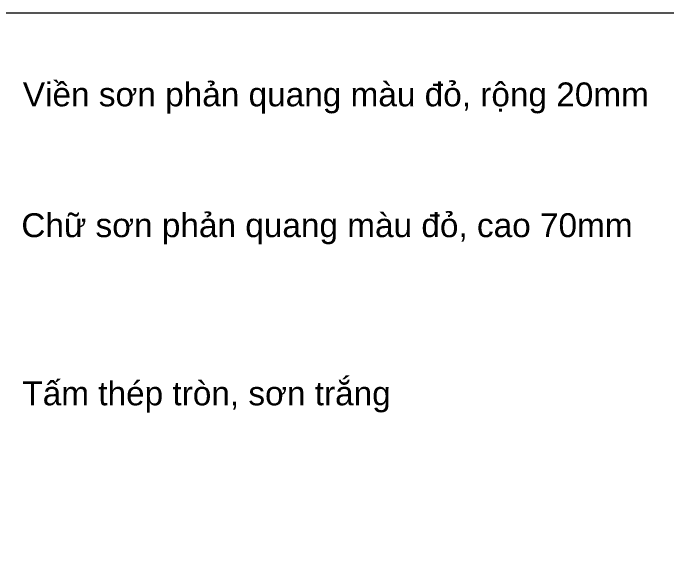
# Model space of a CAD drawing. Header units: millimetres. Extents: x 5117 to 246734, y -48177 to 129208.
# Drawn here: x 211919.1 to 212016, y 2455.2 to 2538.3 of the extents above; entities that cross this region are included whole.
import ezdxf

# ---------------------------------------------------------------- set-up
doc = ezdxf.new("R2010")
doc.units = ezdxf.units.MM
for name, color, linetype, lineweight in [('PCCC_241204-CHI TIET CAU TAO PCCC_dwg-1', 250, 'Continuous', 18), ('PDF_Geometry', 250, 'Continuous', 18), ('PDF_Text-1', 7, 'Continuous', 18)]:
    doc.layers.add(name, color=color, linetype=linetype, lineweight=lineweight)
doc.styles.add('Arial_2', font='arial_0.ttf', dxfattribs={"height": 3.536039})

# ---------------------------------------------------------------- blocks, each defined once
blk = doc.blocks.new('PCCC_241204-CHI TIET CAU TAO PCCC_dwg-1605646-PCCC-CHI TIẾT CÂU TẠO PCCC')
at = {"layer": 'PDF_Geometry', "flags": 128}
blk.add_lwpolyline([(3075.835, 2173.732), (3268.788, 2173.732), (3268.788, 2538.307), (3075.835, 2538.307)], close=True, dxfattribs=at)
at = {"layer": 'PDF_Text-1', "char_height": 3.53604, "attachment_point": 1, "line_spacing_factor": 0.941778, "style": 'Arial_2'}
for s, insert, width in [('Vi\\fArial|b0|i0|c254|p34|;ền sơn phản quang màu đỏ, rộng 20mm', (3170.366, 2528.026), 110.9142), ('Ch\\fArial|b0|i0|c254|p34|;ữ sơn phản quang màu đỏ, cao 70mm', (3170.141, 2508.64), 108.27338), ('T\\fArial|b0|i0|c254|p34|;ấm thép tròn, sơn trắng', (3170.291, 2483.717), 65.2411)]:
    blk.add_mtext(s, dxfattribs=dict(at, insert=insert, width=width))

msp = doc.modelspace()

# ---------------------------------------------------------------- block references
at = {"layer": 'PCCC_241204-CHI TIET CAU TAO PCCC_dwg-1'}
msp.add_blockref('PCCC_241204-CHI TIET CAU TAO PCCC_dwg-1605646-PCCC-CHI TIẾT CÂU TẠO PCCC', (208750.222, 0), dxfattribs=at)

doc.saveas('drawing.dxf')
